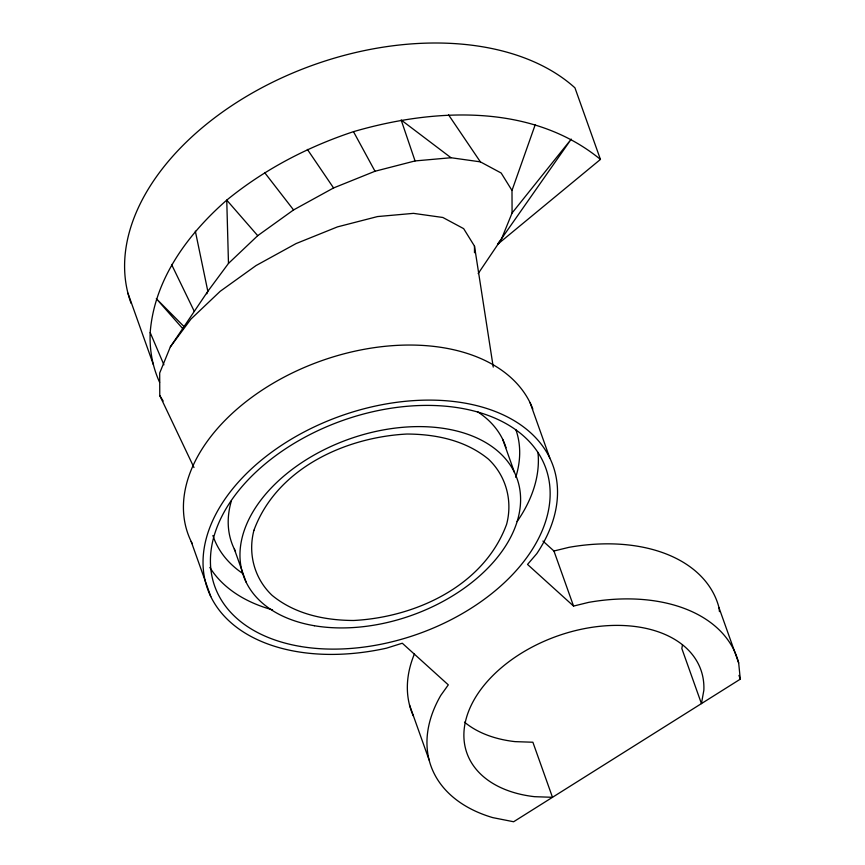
<?xml version="1.0" encoding="UTF-8"?>
<svg xmlns="http://www.w3.org/2000/svg" width="865" height="865" viewBox="0 0 865 865"><rect width="100%" height="100%" fill="white"/><g stroke="black" fill="none" stroke-linecap="round" stroke-linejoin="round"><path stroke-width="1.3" d="M159.614 382.33A252.158 162.425 -19.6 0 1 150.186 332.56C154.294 279.308 187.759 234.264 226.749 200.118C264.29 169.475 307.562 146.866 353.493 131.664C434.079 108.136 531.802 103.108 600.44 159.419L497.548 244.373L499.116 242.211M682.485 644.89L681.836 648.534L701.439 703.602L703.851 690.238A124.171 79.98 -19.6 0 0 603.143 625.99A124.171 79.98 -19.6 0 0 468.96 710.403A124.171 79.98 -19.6 0 0 534.635 796.687L552.486 797.303L532.883 742.235L515.032 741.629A124.171 79.98 -19.6 0 1 464.494 722.134M478.183 273.589L501.451 239.097L512.08 213.006L511.993 190.462L535.262 124.582M511.993 190.462L501.17 173.022L480.367 161.852L451 157.733L415.059 160.933L375.01 171.248L333.566 187.954L293.559 209.936L257.716 235.669L228.479 263.425L207.838 291.3L170.319 346.93L159.69 373.02L159.776 395.565L193.976 467.532M206.832 293.786L207.838 291.3L195.339 231.16M170.319 346.93L190.96 319.055L220.197 291.3L256.04 265.566L296.046 243.584L337.491 226.879L377.54 216.564L413.481 213.363L442.848 217.483L463.651 228.641L474.474 246.093L493.245 367.084M497.548 244.373L571.257 139.114L512.08 213.006M740.299 679.155L513.626 821.75L492.801 817.63A162.371 104.589 -19.6 0 1 440.782 695.395L448.308 684.864L402.29 643.225L386.525 648.166A183.391 118.127 -19.6 0 1 204.746 545.037A183.391 118.127 -19.6 0 1 434.998 400.181A183.391 118.127 -19.6 0 1 536.808 553.622L527.531 564.434L573.549 606.073L588.633 602.375A162.371 104.589 -19.6 0 1 738.667 662.947L740.299 679.155L738.97 675.392M542.939 541.058L553.946 551.005L569.029 547.318A162.371 104.589 -19.6 0 1 719.064 607.89L738.667 662.947M451 157.733L401.155 119.986L415.059 160.933M184.256 326.808L156.305 298.674L183.099 329.035M257.716 235.669L226.749 200.118L228.479 263.425M264.582 172.513L293.559 209.936M307.378 149.396L333.566 187.954M448.546 114.829L480.367 161.852M159.776 395.565L163.161 401.014M353.493 131.664L375.01 171.248M171.551 264.441L194.29 311.378M150.186 332.56L163.917 364.825M600.44 159.419L574.944 87.841A252.158 162.425 -19.6 0 0 274.486 81.31A252.158 162.425 -19.6 0 0 131.091 303.345M530.159 402.885L549.772 457.942M553.946 551.005L573.549 606.073M502.695 439.344L514.459 472.387M409.513 704.943L429.116 760.011M234.339 549.102L246.103 582.134M127.944 293.203L153.429 364.781M191.187 541.512L210.79 596.58M719.064 607.89L719.442 611.631M474.474 246.093L474.496 252.721M413.308 715.852A162.371 104.589 -19.6 0 1 414.486 653.789M192.344 543.804A183.391 118.127 -19.6 0 1 311.768 364.403A183.391 118.127 -19.6 0 1 532.829 409.026M537.954 452.417A175.746 113.207 -19.6 0 1 517.119 521.541M272.54 609.857A175.746 113.207 -19.6 0 1 209.849 567.44M515.864 429.667A160.468 103.357 -19.6 0 1 515.724 477.318M242.178 573.106A160.468 103.357 -19.6 0 1 212.909 535.521M235.507 551.383A145.179 93.517 -19.6 0 1 231.388 500.857M477.318 411.589A145.179 93.517 -19.6 0 1 506.025 447.713M253.932 530.299C247.758 553.751 254.397 578.599 272.075 595.336C294.933 614.161 324.613 620.367 353.601 620.486C415.687 617.286 484.043 585.832 506.631 524.222C512.804 500.77 506.166 475.923 488.487 459.185C465.63 440.361 435.949 434.154 406.961 434.035C344.875 437.236 276.519 468.689 253.932 530.299M300.577 646.469A175.746 113.207 -19.6 0 0 550.043 489.536A175.746 113.207 -19.6 0 0 290.218 445.778A175.746 113.207 -19.6 0 0 300.577 646.469M314.438 625.741A145.179 93.517 -19.6 0 0 520.514 496.099A145.179 93.517 -19.6 0 0 305.886 459.953A145.179 93.517 -19.6 0 0 314.438 625.741"/></g></svg>
